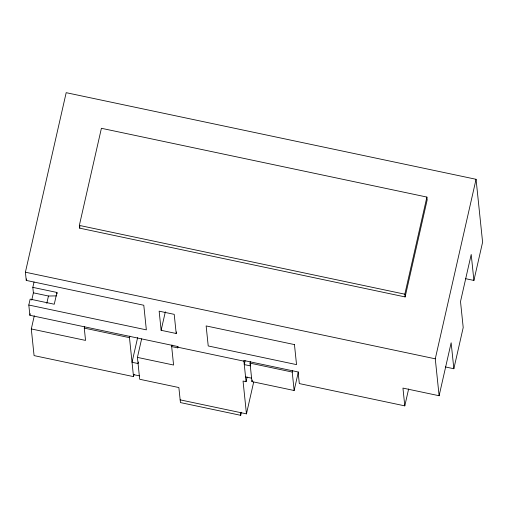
<?xml version="1.0" encoding="UTF-8"?>
<svg xmlns="http://www.w3.org/2000/svg" width="508" height="508" viewBox="0 0 508 508"><rect width="100%" height="100%" fill="white"/><g stroke="black" fill="none" stroke-linecap="round" stroke-linejoin="round"><path stroke-width="0.76" d="M34.036 282.042L32.823 287.363L56.934 292.456L54.261 304.228L30.15 299.136L28.81 305.022L146.348 329.857L143.789 305.251L26.251 280.41L25.4 272.205L66.186 92.678L476.06 179.292L482.6 242.183L473.907 280.441L465.417 278.651M26.251 280.41L26.587 278.943M31.75 300.076L33.395 292.83L32.823 287.363M172.015 345.04L171.666 346.577L177.692 347.847L177.552 346.481L29.877 315.278L30.232 313.728M134.055 374.301L133.528 376.625L34.074 355.606L31.299 328.949L34.29 315.798M46.793 303.371L48.463 296.018L56.553 295.885M79.343 225.412L101.409 128.289L426.898 197.072L427.184 199.809L405.117 296.932L79.629 228.149L79.343 225.412L404.832 294.196L405.117 296.932M79.629 228.149L79.978 226.606M31.299 328.949L85.547 340.411L84.271 328.105L84.62 326.561M133.528 376.625L129.477 337.661L129.826 336.112M137.649 337.547L132.036 362.267L138.062 363.544L138.411 362.001M241.414 412.229L240.716 415.322L180.442 402.584L178.873 387.547L139.694 379.266L137.42 357.391L141.637 338.849M176.555 331.953L176.2 333.496L161.131 330.308L165.341 311.798M177.692 347.847L178.048 346.304M245.161 360.731L244.285 364.598L250.311 365.868L250.66 364.325M298.355 371.939L294.138 390.506L251.943 381.591L250.025 363.131L250.374 361.588M180.156 399.853L246.456 413.861L243.046 381.051L246.062 381.686L247.117 377.044M251.943 381.591L252.298 380.041M246.456 413.861L253.663 382.137M294.138 390.506L292.221 372.053L292.57 370.503M404.832 294.196L426.898 197.072M246.062 381.686L243.853 360.496L298.101 371.958L299.314 383.578L404.793 405.867L408.629 388.976M404.793 405.867L402.946 388.093L439.109 395.738L435.273 358.819L476.06 179.292M439.109 395.738L451.148 342.76L453.847 368.738L445.332 366.941M453.847 368.738L463.207 327.533L460.508 301.555L471.208 254.47L473.907 280.441M25.4 272.205L435.273 358.819M33.395 292.83L48.463 296.018M177.622 347.167L243.929 361.175M84.271 328.105L129.477 337.661M250.025 363.131L292.221 372.053M245.561 376.898L251.587 378.174M137.42 357.391L173.59 365.036L171.666 346.577M133.312 374.574L139.338 375.85M240.43 412.585L240.716 415.322M176.2 333.496L174.212 314.35L159.144 311.169L161.131 330.308M56.934 292.456L57.074 293.827M28.81 305.022L29.877 315.278M294.456 344.589L206.14 325.926L208.223 345.961L296.539 364.623L294.456 344.589"/></g></svg>
